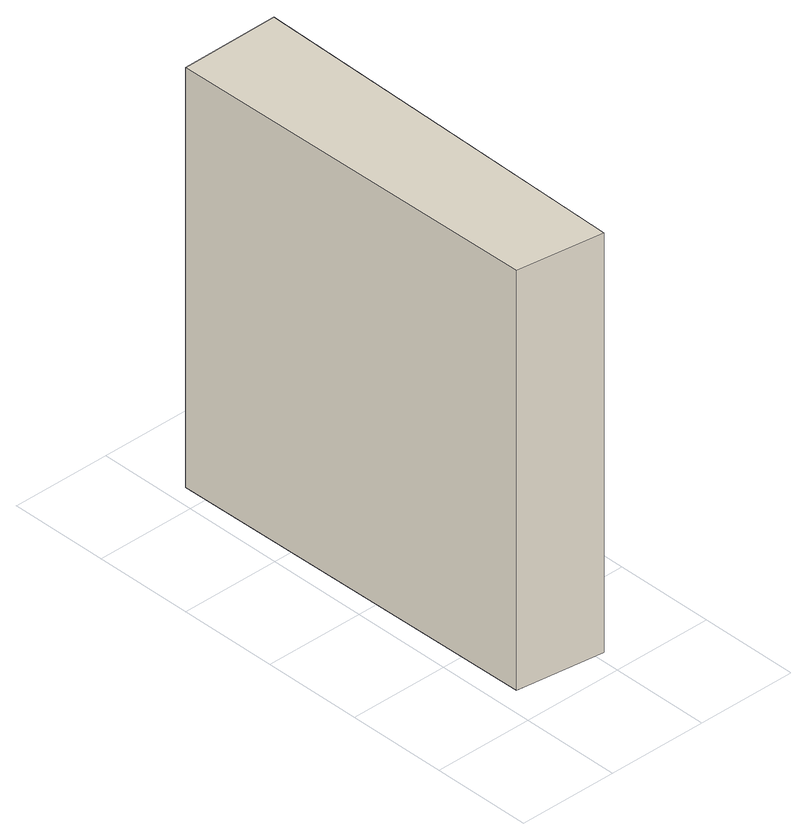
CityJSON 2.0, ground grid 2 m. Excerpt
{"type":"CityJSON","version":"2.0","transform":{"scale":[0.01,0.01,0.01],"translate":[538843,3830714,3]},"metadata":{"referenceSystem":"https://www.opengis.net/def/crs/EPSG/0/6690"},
"CityObjects":{
"building1":{"type":"Building","attributes":{"計測周辺長":19.52,"1/2500図郭":92,"区名":"住之江区","町丁目名称":"南港南３丁目","街区番号":10,"class":"3003","usage":"431","measuredHeight":8.5,"storeysAboveGround":1,"BuildingDetailAttribute.buildingRoofEdgeArea":14.78,"BuildingDetailAttribute.buildingStructureType":"603","BuildingDetailAttribute.buildingStructureOrgType":"3","BuildingDetailAttribute.detailedUsage":"1720","BuildingDetailAttribute.specifiedBuildingCoverageRate":0.6,"BuildingDetailAttribute.surveyYear":2017,"BuildingHighTideRiskAttribute.description":"1","BuildingHighTideRiskAttribute.rank":"2","BuildingHighTideRiskAttribute.depth":2.35,"BuildingIDAttribute.prefecture":"27","BuildingIDAttribute.city":"27125"},"geometry":[{"type":"Solid","lod":"1","boundaries":[[[[0,1,2,3]],[[2,4,5,3]],[[1,6,4,2]],[[0,7,6,1]],[[3,5,7,0]],[[4,6,7,5]]]]}]}
},
"vertices":[
[218,50,70],[43,73,70],[35,848,70],[235,850,70],[35,848,919],[235,850,919],[43,73,919],[218,50,919]
]}
